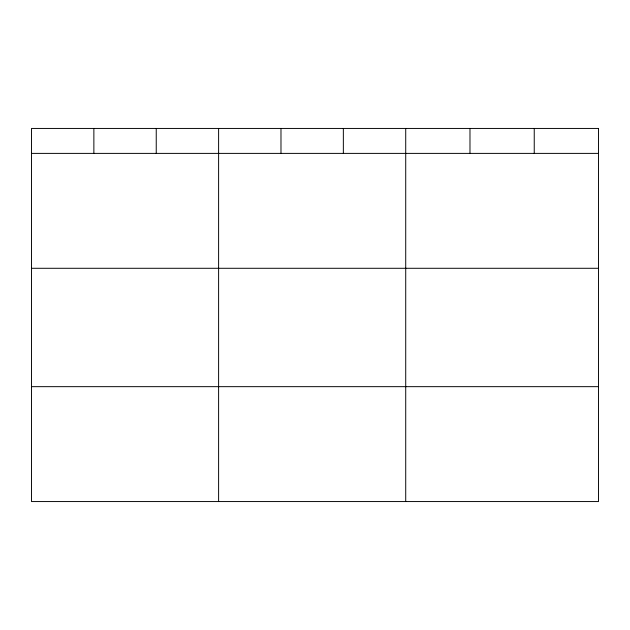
<?xml version="1.0" encoding="UTF-8"?>
<svg xmlns="http://www.w3.org/2000/svg" width="630" height="630" viewBox="0 0 630 630"><rect width="100%" height="100%" fill="white"/><g stroke="black" fill="none" stroke-linecap="round" stroke-linejoin="round"><path stroke-width="0.94" d="M31.5 153.389L598.5 153.389M31.5 268.286L598.5 268.286M31.5 386.662L598.5 386.662M534.24 128.441L534.24 153.389M469.98 128.441L469.98 153.389M405.72 128.441L405.72 501.559M343.35 128.441L343.35 153.389M280.98 128.441L280.98 153.389M218.61 128.441L218.61 501.559M156.24 128.441L156.24 153.389M93.87 128.441L93.87 153.389M598.5 128.441L31.5 128.441L31.5 501.559L598.5 501.559L598.5 128.441"/></g></svg>
